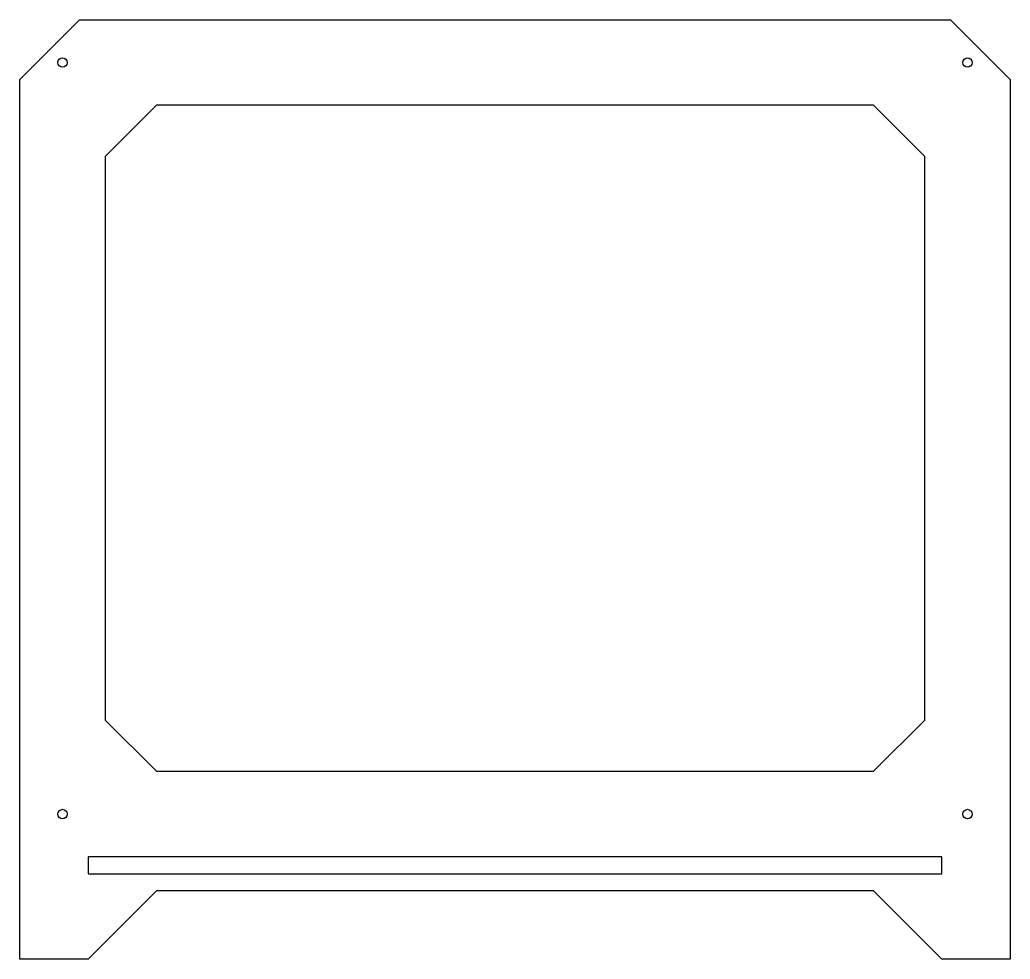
# Model space of a CAD drawing. Header units: millimetres. Extents: x -509 to 71, y -26 to 524.
import ezdxf

# ---------------------------------------------------------------- set-up
doc = ezdxf.new("R2010")
doc.units = ezdxf.units.MM
doc.layers.get('0').update_dxf_attribs({"linetype": 'CONTINUOUS'})

msp = doc.modelspace()

# ---------------------------------------------------------------- linework, layer by layer
for points in [[(-509.43, 488.68), (-474.43, 523.68), (35.57, 523.68), (70.57, 488.68), (70.57, -26.32), (30.57, -26.32), (-9.43, 13.68), (-429.43, 13.68), (-469.43, -26.32), (-509.43, -26.32)], [(-459.43, 443.68), (-459.43, 113.68), (-429.43, 83.68), (-9.43, 83.68), (20.57, 113.68), (20.57, 443.68), (-9.43, 473.68), (-429.43, 473.68)], [(30.57, 23.68), (30.57, 33.68), (-469.43, 33.68), (-469.43, 23.68)]]:
    msp.add_lwpolyline(points, close=True)
for centre in [(-484.43, 498.68), (45.57, 498.68), (-484.43, 58.68), (45.57, 58.68)]:
    msp.add_circle(centre, 2.75)

doc.saveas('drawing.dxf')
